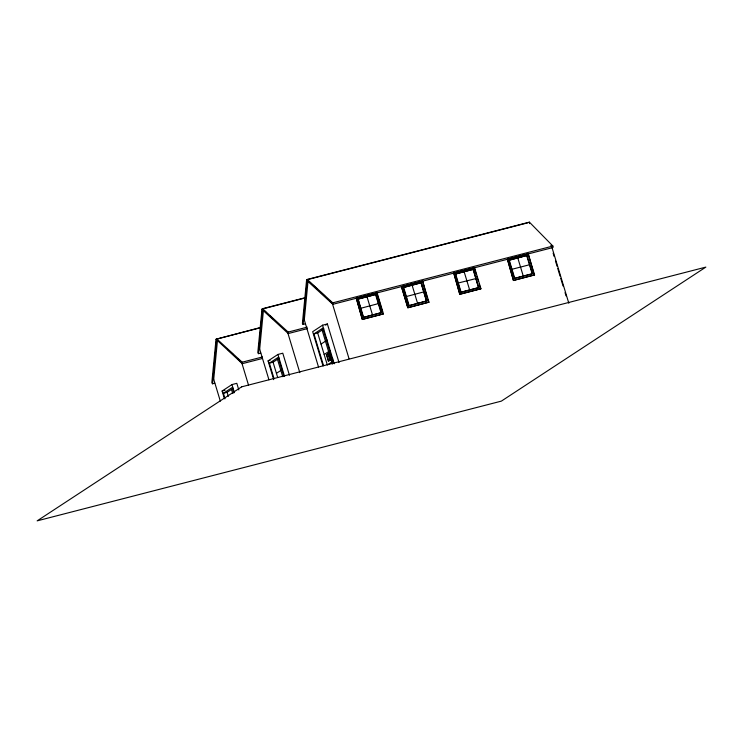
<?xml version="1.0" encoding="UTF-8"?>
<svg xmlns="http://www.w3.org/2000/svg" width="743" height="743" viewBox="0 0 743 743"><rect width="100%" height="100%" fill="white"/><g stroke="black" fill="none" stroke-linecap="round" stroke-linejoin="round"><path stroke-width="1.11" d="M214.755 383.221L212.507 383.797L216.687 338.789L242.181 362.194L242.283 363.68L262.502 358.46M220.327 401.146L213.724 379.264L217.393 341.241M260.719 353.092L258.471 353.677L262.567 308.689L305.289 297.674M268.938 379.775L259.688 349.136L263.468 309.961L262.669 310.165L261.991 309.107L262.567 308.689L288.145 332.075L288.247 333.551L307.342 328.629M303.079 324.44L307.258 279.433L332.753 302.838L332.855 304.314L553.006 247.53L552.903 246.054L529.397 222.138L307.175 279.452L306.599 279.87L302.401 323.381L303.079 324.44L305.327 323.864M318.496 366.958L304.296 319.908L308.076 280.724L307.277 280.928L306.599 279.87L527.697 222.844M260.44 327.505L216.027 339.235L211.829 382.738L212.507 383.797M528.821 222.556L529.397 222.138L529.499 223.615M356.25 298.11L362.315 319.481L383.462 313.899L377.072 292.742L356.25 298.11L362.315 319.481M378.661 303.534L360.522 308.345L358.098 299.03L375.912 294.432L381.41 312.636L363.262 317.447L360.819 309.357M224.432 398.75L222.101 391.032L231.965 384.577L236.813 383.323L238.809 389.936M273.721 379.654L268.065 360.912L277.928 354.448L282.777 353.194L289.436 375.243M339.031 362.547L327.384 323.967L322.536 325.211L312.673 331.675L322.991 365.853M367.005 296.726L372.503 314.939M325.592 325.137L327.384 323.967M225.045 398.75L223.392 393.27L232.215 387.493L233.869 392.963M273.981 378.475L269.356 363.151L278.188 357.364L283.798 375.967M323.549 365.658L313.964 333.913L322.787 328.127L333.366 363.151M357.773 299.243L375.912 294.432M223.392 393.27L227.098 392.323L233.274 388.273M269.356 363.151L273.062 362.194L279.238 358.145M313.964 333.913L317.67 332.957L323.846 328.908M401.424 286.603L422.591 280.993L428.98 302.16L407.814 307.76L401.424 286.603L407.842 307.741L428.98 302.16M421.439 282.693L403.198 287.56L421.439 282.693L426.928 300.896L408.696 305.763L426.928 300.896M276.424 373.339L280.845 370.451M321.032 344.102L327.217 340.053M412.523 284.987L412.114 285.256L417.612 303.469L418.021 303.19M363.262 317.447L381.41 312.636M422.591 280.993L427.03 297.098M324.171 354.504L330.356 350.455M326.363 354.671L328.694 353.919L326.363 354.671L328.267 360.949L330.589 360.197L329.325 356.008M328.016 353.612L330.106 352.906L331.629 359.575L329.948 360.002L328.016 353.612L330.106 352.906M424.179 291.795L406.012 296.624L408.761 305.726M453.732 272.969L459.796 294.339L480.944 288.758L474.554 267.591L453.732 272.969L459.796 294.339M455.255 274.102L473.393 269.291L478.566 287.708L460.744 292.305L455.255 274.102L473.393 269.291M328.267 360.949L330.589 360.197M329.948 360.002L332.92 359.073M333.514 360.912L327.329 364.962L317.67 332.957M507.376 259.131L513.441 280.51L534.579 274.919L528.189 253.762L507.376 259.131L513.441 280.51M511.333 268.353L508.89 260.264L527.028 255.453L532.527 273.656L514.713 278.254L509.215 260.05M460.744 292.305L478.891 287.495M528.189 253.762L534.254 275.133M508.89 260.264L527.028 255.453M550.832 245.543L551.306 245.236M304.639 298.11L261.991 309.107L257.793 352.619L258.471 353.677M330.691 302.327L331.397 302.141L329.725 300.618M332.753 302.838L552.903 246.054M260.914 327.654L216.027 339.235L242.283 363.68M217.495 340.09L216.705 340.294L216.603 338.808M303.497 320.112L304.296 319.908M529.453 264.768L511.639 269.365L514.388 278.467M288.145 332.075L307.24 327.152M515.493 278.179L523.295 276.173L517.797 257.97M524.409 275.885L532.202 273.87L526.703 255.666M362.64 319.267L383.462 313.899M460.121 294.126L480.944 288.758M513.757 280.297L534.579 274.919M258.889 349.34L259.688 349.136M240.119 361.683L240.825 361.507M242.181 362.194L262.4 356.984M268.065 360.912L270.006 360.411M212.925 379.469L213.724 379.264M222.101 391.032L225.008 390.279M458.32 282.99L475.817 278.606M313.072 285.312L317.233 289.138M320.567 292.203L324.728 296.02M307.37 280.91L332.855 304.314M263.468 309.961L265.966 312.255M270.127 316.081L273.461 319.137M288.247 333.551L262.762 310.147L262.66 308.67M227.497 349.266L233.321 354.615M237.491 358.442L239.989 360.736M551.947 247.354L568.813 303.218M553.145 253.205L554.139 256.484M555.458 260.867L557.111 266.338M557.77 268.52L560.083 276.182M560.751 278.374L563.064 286.036M565.042 292.603L566.036 295.881M474.545 268.864L476.142 274.158M476.783 276.275L478.381 281.56M479.021 283.677L480.619 288.971M473.068 269.505L478.566 287.708M464.161 271.799L469.66 290.002M455.58 273.888L461.069 292.092M427.699 299.197L428.627 302.392M403.616 287.29L409.114 305.494M403.263 287.522L405.706 295.612M401.777 286.371L408.167 307.528M377.072 294.005L382.496 311.995M375.586 294.646L381.085 312.849M358.098 299.03L363.587 317.233M332.195 302.93L349.043 358.739M322.536 325.211L334.183 363.801M329.697 353.176L330.663 356.38M322.081 330.068L329.093 353.278M330.969 359.51L332.362 364.107M328.434 353.343L330.366 359.733M326.753 354.42L328.647 360.699M287.587 332.167L299.81 372.652M277.928 354.448L284.578 376.497M277.473 359.306L282.721 376.682M273.062 362.194L277.687 377.5M241.624 362.287L248.561 385.264M231.965 384.577L234.286 392.285M231.51 389.425L232.735 393.474M227.098 392.323L228.324 396.372M241.642 386.843L37.15 520.862L501.358 401.127L705.85 267.108L241.642 386.843M426.575 301.129L421.077 282.925L426.519 301.166"/></g></svg>
